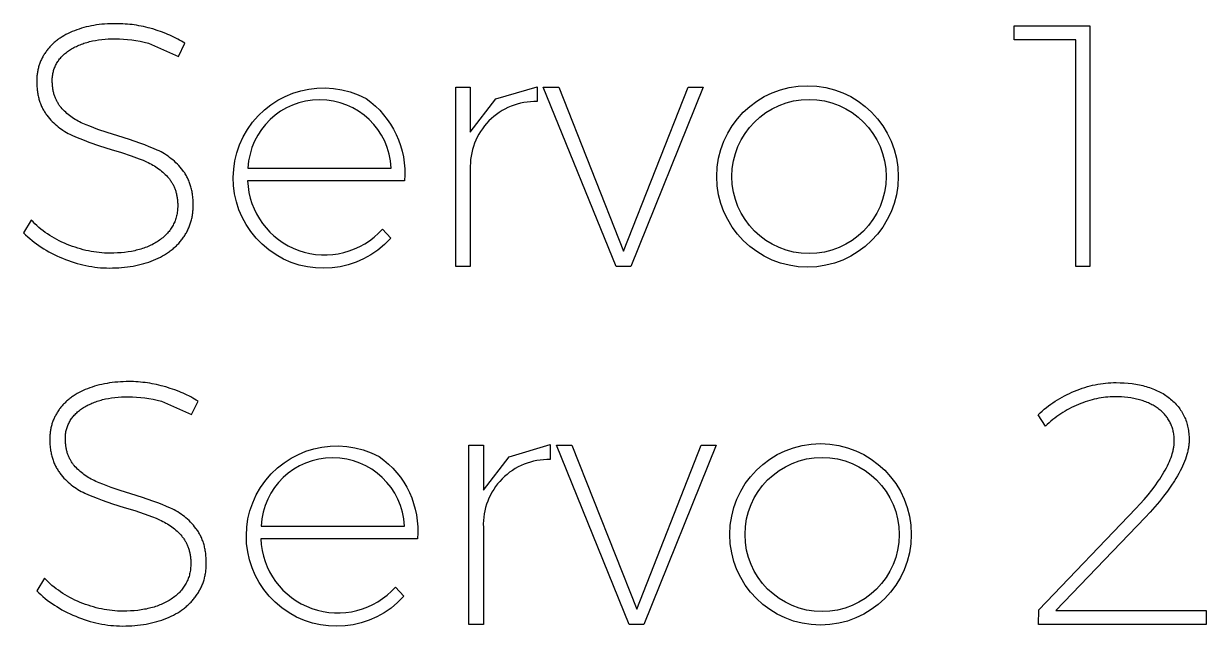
# Model space of a CAD drawing. Header units: millimetres. Extents: x -1043 to -744, y -1370 to -1206.
# Drawn here: x -849.11 to -838.37, y -1318.17 to -1312.7 of the extents above; entities that cross this region are included whole.
import ezdxf

# ---------------------------------------------------------------- set-up
doc = ezdxf.new("R2010")
doc.units = ezdxf.units.MM
doc.header["$MEASUREMENT"] = 0
doc.layers.add('Electronics$ENGRAVE1', color=5, linetype='Continuous', true_color=0x0000ff)

msp = doc.modelspace()

# ---------------------------------------------------------------- linework, layer by layer
at = {"layer": 'Electronics$ENGRAVE1'}
for points in [[(-847.974, -1312.876), (-847.702, -1312.995), (-847.642, -1312.876), (-847.658, -1312.866), (-847.674, -1312.856), (-847.691, -1312.847), (-847.708, -1312.838), (-847.725, -1312.829), (-847.742, -1312.82), (-847.76, -1312.811), (-847.778, -1312.803), (-847.797, -1312.795), (-847.815, -1312.787), (-847.854, -1312.773), (-847.894, -1312.759), (-847.935, -1312.746), (-847.977, -1312.735), (-848.019, -1312.725), (-848.06, -1312.717), (-848.081, -1312.713), (-848.102, -1312.71), (-848.123, -1312.707), (-848.144, -1312.705), (-848.164, -1312.703), (-848.185, -1312.701), (-848.206, -1312.7), (-848.227, -1312.699), (-848.248, -1312.698), (-848.268, -1312.698), (-848.295, -1312.698), (-848.321, -1312.699), (-848.346, -1312.7), (-848.372, -1312.702), (-848.397, -1312.704), (-848.421, -1312.707), (-848.445, -1312.71), (-848.469, -1312.714), (-848.492, -1312.718), (-848.515, -1312.723), (-848.538, -1312.728), (-848.56, -1312.734), (-848.582, -1312.74), (-848.604, -1312.747), (-848.625, -1312.754), (-848.645, -1312.762), (-848.666, -1312.77), (-848.685, -1312.779), (-848.704, -1312.788), (-848.723, -1312.797), (-848.741, -1312.807), (-848.758, -1312.818), (-848.775, -1312.829), (-848.783, -1312.834), (-848.791, -1312.84), (-848.799, -1312.846), (-848.806, -1312.851), (-848.814, -1312.857), (-848.821, -1312.864), (-848.829, -1312.87), (-848.836, -1312.876), (-848.843, -1312.882), (-848.85, -1312.889), (-848.856, -1312.896), (-848.863, -1312.902), (-848.869, -1312.909), (-848.875, -1312.916), (-848.881, -1312.923), (-848.887, -1312.93), (-848.893, -1312.938), (-848.899, -1312.945), (-848.904, -1312.953), (-848.91, -1312.96), (-848.915, -1312.968), (-848.92, -1312.975), (-848.925, -1312.983), (-848.929, -1312.991), (-848.934, -1312.999), (-848.938, -1313.007), (-848.942, -1313.015), (-848.946, -1313.023), (-848.95, -1313.031), (-848.953, -1313.04), (-848.957, -1313.048), (-848.96, -1313.056), (-848.963, -1313.065), (-848.966, -1313.073), (-848.968, -1313.082), (-848.971, -1313.091), (-848.973, -1313.1), (-848.975, -1313.108), (-848.977, -1313.117), (-848.979, -1313.126), (-848.981, -1313.135), (-848.982, -1313.145), (-848.984, -1313.154), (-848.985, -1313.163), (-848.986, -1313.172), (-848.987, -1313.182), (-848.987, -1313.191), (-848.988, -1313.201), (-848.988, -1313.211), (-848.988, -1313.22), (-848.988, -1313.244), (-848.987, -1313.267), (-848.985, -1313.29), (-848.984, -1313.301), (-848.982, -1313.311), (-848.981, -1313.322), (-848.979, -1313.333), (-848.977, -1313.343), (-848.975, -1313.354), (-848.973, -1313.364), (-848.97, -1313.374), (-848.968, -1313.384), (-848.965, -1313.393), (-848.962, -1313.403), (-848.959, -1313.412), (-848.955, -1313.422), (-848.952, -1313.431), (-848.948, -1313.44), (-848.944, -1313.449), (-848.94, -1313.458), (-848.936, -1313.466), (-848.932, -1313.475), (-848.927, -1313.483), (-848.922, -1313.491), (-848.917, -1313.499), (-848.912, -1313.507), (-848.907, -1313.515), (-848.901, -1313.523), (-848.896, -1313.53), (-848.884, -1313.545), (-848.872, -1313.559), (-848.86, -1313.573), (-848.847, -1313.586), (-848.834, -1313.599), (-848.821, -1313.611), (-848.807, -1313.623), (-848.793, -1313.635), (-848.779, -1313.646), (-848.764, -1313.656), (-848.75, -1313.666), (-848.734, -1313.676), (-848.719, -1313.685), (-848.703, -1313.694), (-848.687, -1313.702), (-848.67, -1313.71), (-848.636, -1313.726), (-848.598, -1313.741), (-848.558, -1313.757), (-848.514, -1313.773), (-848.419, -1313.806), (-848.312, -1313.84), (-848.217, -1313.869), (-848.132, -1313.898), (-848.057, -1313.926), (-848.023, -1313.939), (-847.991, -1313.953), (-847.976, -1313.96), (-847.962, -1313.967), (-847.947, -1313.974), (-847.933, -1313.982), (-847.92, -1313.99), (-847.906, -1313.999), (-847.893, -1314.007), (-847.881, -1314.017), (-847.868, -1314.026), (-847.856, -1314.036), (-847.844, -1314.046), (-847.833, -1314.056), (-847.821, -1314.067), (-847.81, -1314.078), (-847.8, -1314.09), (-847.789, -1314.101), (-847.784, -1314.107), (-847.78, -1314.114), (-847.775, -1314.12), (-847.77, -1314.126), (-847.766, -1314.133), (-847.762, -1314.139), (-847.758, -1314.146), (-847.754, -1314.153), (-847.75, -1314.16), (-847.747, -1314.167), (-847.743, -1314.174), (-847.74, -1314.181), (-847.737, -1314.188), (-847.734, -1314.196), (-847.731, -1314.204), (-847.728, -1314.211), (-847.726, -1314.219), (-847.724, -1314.227), (-847.722, -1314.235), (-847.72, -1314.243), (-847.718, -1314.252), (-847.716, -1314.26), (-847.715, -1314.269), (-847.713, -1314.277), (-847.712, -1314.286), (-847.711, -1314.295), (-847.71, -1314.304), (-847.709, -1314.313), (-847.709, -1314.322), (-847.708, -1314.331), (-847.708, -1314.35), (-847.708, -1314.362), (-847.709, -1314.375), (-847.71, -1314.386), (-847.711, -1314.398), (-847.712, -1314.41), (-847.714, -1314.421), (-847.716, -1314.433), (-847.718, -1314.444), (-847.721, -1314.455), (-847.724, -1314.466), (-847.728, -1314.476), (-847.731, -1314.487), (-847.735, -1314.497), (-847.74, -1314.507), (-847.745, -1314.517), (-847.75, -1314.527), (-847.755, -1314.537), (-847.761, -1314.547), (-847.767, -1314.556), (-847.773, -1314.565), (-847.78, -1314.575), (-847.786, -1314.584), (-847.794, -1314.592), (-847.801, -1314.601), (-847.809, -1314.61), (-847.818, -1314.618), (-847.826, -1314.626), (-847.835, -1314.634), (-847.844, -1314.642), (-847.854, -1314.65), (-847.864, -1314.657), (-847.874, -1314.665), (-847.884, -1314.672), (-847.895, -1314.679), (-847.906, -1314.686), (-847.917, -1314.692), (-847.929, -1314.698), (-847.94, -1314.705), (-847.952, -1314.71), (-847.964, -1314.716), (-847.977, -1314.721), (-847.989, -1314.727), (-848.002, -1314.732), (-848.015, -1314.736), (-848.028, -1314.741), (-848.042, -1314.745), (-848.056, -1314.749), (-848.07, -1314.753), (-848.084, -1314.756), (-848.098, -1314.76), (-848.113, -1314.763), (-848.128, -1314.766), (-848.158, -1314.771), (-848.19, -1314.775), (-848.222, -1314.778), (-848.255, -1314.78), (-848.289, -1314.782), (-848.325, -1314.782), (-848.349, -1314.782), (-848.373, -1314.781), (-848.397, -1314.779), (-848.422, -1314.777), (-848.446, -1314.774), (-848.47, -1314.771), (-848.494, -1314.767), (-848.519, -1314.762), (-848.543, -1314.757), (-848.567, -1314.751), (-848.591, -1314.744), (-848.616, -1314.737), (-848.64, -1314.729), (-848.664, -1314.721), (-848.688, -1314.712), (-848.713, -1314.702), (-848.737, -1314.692), (-848.76, -1314.681), (-848.783, -1314.67), (-848.806, -1314.659), (-848.828, -1314.646), (-848.849, -1314.634), (-848.87, -1314.621), (-848.891, -1314.607), (-848.911, -1314.593), (-848.931, -1314.579), (-848.95, -1314.564), (-848.968, -1314.548), (-848.987, -1314.532), (-849.004, -1314.516), (-849.021, -1314.499), (-849.038, -1314.482), (-849.107, -1314.597), (-849.089, -1314.615), (-849.07, -1314.633), (-849.051, -1314.649), (-849.031, -1314.666), (-849.011, -1314.682), (-848.99, -1314.697), (-848.968, -1314.713), (-848.947, -1314.727), (-848.924, -1314.742), (-848.901, -1314.755), (-848.878, -1314.769), (-848.854, -1314.782), (-848.83, -1314.794), (-848.805, -1314.806), (-848.779, -1314.818), (-848.753, -1314.829), (-848.727, -1314.84), (-848.701, -1314.85), (-848.674, -1314.859), (-848.648, -1314.867), (-848.622, -1314.875), (-848.595, -1314.882), (-848.569, -1314.889), (-848.542, -1314.895), (-848.515, -1314.9), (-848.489, -1314.904), (-848.462, -1314.908), (-848.435, -1314.911), (-848.408, -1314.914), (-848.382, -1314.915), (-848.355, -1314.916), (-848.328, -1314.917), (-848.299, -1314.916), (-848.271, -1314.916), (-848.244, -1314.914), (-848.217, -1314.912), (-848.19, -1314.91), (-848.164, -1314.907), (-848.139, -1314.903), (-848.113, -1314.899), (-848.089, -1314.894), (-848.064, -1314.889), (-848.04, -1314.883), (-848.017, -1314.877), (-847.994, -1314.87), (-847.971, -1314.863), (-847.949, -1314.855), (-847.927, -1314.846), (-847.906, -1314.837), (-847.885, -1314.828), (-847.865, -1314.818), (-847.846, -1314.807), (-847.827, -1314.796), (-847.809, -1314.785), (-847.792, -1314.773), (-847.783, -1314.767), (-847.775, -1314.761), (-847.766, -1314.755), (-847.758, -1314.748), (-847.75, -1314.742), (-847.743, -1314.735), (-847.735, -1314.728), (-847.727, -1314.721), (-847.72, -1314.714), (-847.713, -1314.707), (-847.706, -1314.7), (-847.699, -1314.693), (-847.692, -1314.685), (-847.686, -1314.677), (-847.679, -1314.67), (-847.673, -1314.662), (-847.667, -1314.654), (-847.661, -1314.646), (-847.655, -1314.638), (-847.65, -1314.63), (-847.644, -1314.621), (-847.639, -1314.613), (-847.634, -1314.604), (-847.629, -1314.596), (-847.625, -1314.587), (-847.62, -1314.579), (-847.616, -1314.57), (-847.612, -1314.561), (-847.608, -1314.552), (-847.604, -1314.543), (-847.6, -1314.534), (-847.597, -1314.525), (-847.594, -1314.516), (-847.591, -1314.506), (-847.588, -1314.497), (-847.585, -1314.487), (-847.583, -1314.478), (-847.58, -1314.468), (-847.578, -1314.459), (-847.576, -1314.449), (-847.575, -1314.439), (-847.573, -1314.429), (-847.572, -1314.419), (-847.571, -1314.409), (-847.57, -1314.399), (-847.569, -1314.389), (-847.568, -1314.378), (-847.568, -1314.368), (-847.567, -1314.358), (-847.567, -1314.347), (-847.568, -1314.323), (-847.569, -1314.3), (-847.571, -1314.277), (-847.572, -1314.266), (-847.573, -1314.255), (-847.575, -1314.244), (-847.576, -1314.233), (-847.578, -1314.222), (-847.58, -1314.212), (-847.583, -1314.201), (-847.585, -1314.191), (-847.588, -1314.181), (-847.591, -1314.171), (-847.594, -1314.161), (-847.597, -1314.152), (-847.6, -1314.142), (-847.604, -1314.133), (-847.608, -1314.123), (-847.612, -1314.114), (-847.616, -1314.105), (-847.62, -1314.097), (-847.625, -1314.088), (-847.629, -1314.079), (-847.634, -1314.071), (-847.639, -1314.063), (-847.644, -1314.054), (-847.65, -1314.047), (-847.655, -1314.039), (-847.661, -1314.031), (-847.673, -1314.016), (-847.685, -1314.001), (-847.698, -1313.987), (-847.711, -1313.974), (-847.724, -1313.961), (-847.738, -1313.948), (-847.752, -1313.936), (-847.766, -1313.924), (-847.781, -1313.912), (-847.796, -1313.902), (-847.811, -1313.891), (-847.827, -1313.881), (-847.843, -1313.872), (-847.859, -1313.863), (-847.876, -1313.854), (-847.893, -1313.846), (-847.928, -1313.831), (-847.967, -1313.815), (-848.008, -1313.799), (-848.052, -1313.783), (-848.147, -1313.751), (-848.253, -1313.718), (-848.348, -1313.687), (-848.432, -1313.658), (-848.506, -1313.63), (-848.54, -1313.617), (-848.57, -1313.604), (-848.585, -1313.597), (-848.599, -1313.59), (-848.613, -1313.583), (-848.627, -1313.575), (-848.64, -1313.567), (-848.653, -1313.559), (-848.666, -1313.551), (-848.678, -1313.542), (-848.69, -1313.532), (-848.702, -1313.523), (-848.714, -1313.513), (-848.725, -1313.503), (-848.736, -1313.492), (-848.747, -1313.481), (-848.757, -1313.47), (-848.767, -1313.458), (-848.772, -1313.452), (-848.777, -1313.446), (-848.782, -1313.44), (-848.786, -1313.434), (-848.79, -1313.428), (-848.795, -1313.421), (-848.798, -1313.415), (-848.802, -1313.408), (-848.806, -1313.401), (-848.809, -1313.394), (-848.813, -1313.387), (-848.816, -1313.38), (-848.819, -1313.373), (-848.822, -1313.365), (-848.825, -1313.358), (-848.827, -1313.35), (-848.83, -1313.343), (-848.832, -1313.335), (-848.834, -1313.327), (-848.836, -1313.319), (-848.838, -1313.311), (-848.839, -1313.303), (-848.841, -1313.294), (-848.842, -1313.286), (-848.843, -1313.277), (-848.844, -1313.269), (-848.845, -1313.26), (-848.846, -1313.251), (-848.846, -1313.242), (-848.847, -1313.233), (-848.847, -1313.214), (-848.847, -1313.204), (-848.847, -1313.193), (-848.846, -1313.183), (-848.845, -1313.172), (-848.843, -1313.162), (-848.842, -1313.152), (-848.84, -1313.142), (-848.837, -1313.132), (-848.835, -1313.123), (-848.832, -1313.113), (-848.829, -1313.104), (-848.825, -1313.095), (-848.821, -1313.086), (-848.817, -1313.077), (-848.813, -1313.068), (-848.808, -1313.059), (-848.803, -1313.051), (-848.798, -1313.042), (-848.792, -1313.034), (-848.786, -1313.026), (-848.78, -1313.018), (-848.773, -1313.01), (-848.766, -1313.002), (-848.759, -1312.995), (-848.752, -1312.987), (-848.744, -1312.98), (-848.736, -1312.973), (-848.727, -1312.966), (-848.719, -1312.959), (-848.71, -1312.952), (-848.7, -1312.945), (-848.691, -1312.939), (-848.681, -1312.932), (-848.671, -1312.926), (-848.66, -1312.92), (-848.65, -1312.915), (-848.639, -1312.909), (-848.628, -1312.904), (-848.617, -1312.899), (-848.606, -1312.894), (-848.595, -1312.889), (-848.583, -1312.884), (-848.571, -1312.88), (-848.559, -1312.876), (-848.547, -1312.872), (-848.534, -1312.868), (-848.521, -1312.865), (-848.508, -1312.861), (-848.495, -1312.858), (-848.482, -1312.855), (-848.455, -1312.85), (-848.427, -1312.846), (-848.398, -1312.842), (-848.368, -1312.839), (-848.338, -1312.837), (-848.307, -1312.836), (-848.275, -1312.836), (-848.238, -1312.836), (-848.201, -1312.838), (-848.163, -1312.841), (-848.126, -1312.846), (-848.088, -1312.851), (-848.05, -1312.858), (-848.012, -1312.867)], [(-840.113, -1312.717), (-839.424, -1312.717), (-839.424, -1314.904), (-839.553, -1314.904), (-839.553, -1312.845), (-840.113, -1312.845)], [(-844.388, -1313.274), (-844.247, -1313.274), (-843.659, -1314.763), (-843.073, -1313.274), (-842.936, -1313.274), (-843.593, -1314.904), (-843.727, -1314.904)], [(-847.855, -1316.127), (-847.583, -1316.246), (-847.523, -1316.127), (-847.539, -1316.117), (-847.555, -1316.107), (-847.572, -1316.098), (-847.589, -1316.088), (-847.606, -1316.079), (-847.623, -1316.071), (-847.641, -1316.062), (-847.659, -1316.054), (-847.678, -1316.046), (-847.696, -1316.038), (-847.735, -1316.024), (-847.775, -1316.01), (-847.816, -1315.997), (-847.858, -1315.986), (-847.9, -1315.976), (-847.941, -1315.968), (-847.962, -1315.964), (-847.983, -1315.961), (-848.004, -1315.958), (-848.025, -1315.956), (-848.046, -1315.953), (-848.066, -1315.952), (-848.087, -1315.95), (-848.108, -1315.949), (-848.129, -1315.949), (-848.149, -1315.949), (-848.176, -1315.949), (-848.202, -1315.95), (-848.227, -1315.951), (-848.253, -1315.953), (-848.278, -1315.955), (-848.302, -1315.958), (-848.326, -1315.961), (-848.35, -1315.965), (-848.373, -1315.969), (-848.396, -1315.974), (-848.419, -1315.979), (-848.441, -1315.985), (-848.463, -1315.991), (-848.485, -1315.998), (-848.506, -1316.005), (-848.526, -1316.013), (-848.547, -1316.021), (-848.566, -1316.03), (-848.585, -1316.039), (-848.604, -1316.048), (-848.622, -1316.058), (-848.639, -1316.069), (-848.656, -1316.08), (-848.664, -1316.085), (-848.672, -1316.091), (-848.68, -1316.097), (-848.688, -1316.102), (-848.695, -1316.108), (-848.702, -1316.114), (-848.71, -1316.121), (-848.717, -1316.127), (-848.724, -1316.133), (-848.731, -1316.14), (-848.737, -1316.147), (-848.744, -1316.153), (-848.75, -1316.16), (-848.756, -1316.167), (-848.763, -1316.174), (-848.768, -1316.181), (-848.774, -1316.189), (-848.78, -1316.196), (-848.785, -1316.203), (-848.791, -1316.211), (-848.796, -1316.219), (-848.801, -1316.226), (-848.806, -1316.234), (-848.81, -1316.242), (-848.815, -1316.25), (-848.819, -1316.258), (-848.823, -1316.266), (-848.827, -1316.274), (-848.831, -1316.282), (-848.834, -1316.29), (-848.838, -1316.299), (-848.841, -1316.307), (-848.844, -1316.316), (-848.847, -1316.324), (-848.85, -1316.333), (-848.852, -1316.342), (-848.854, -1316.35), (-848.857, -1316.359), (-848.859, -1316.368), (-848.86, -1316.377), (-848.862, -1316.386), (-848.864, -1316.395), (-848.865, -1316.405), (-848.866, -1316.414), (-848.867, -1316.423), (-848.868, -1316.433), (-848.868, -1316.442), (-848.869, -1316.452), (-848.869, -1316.462), (-848.869, -1316.471), (-848.869, -1316.495), (-848.868, -1316.518), (-848.866, -1316.54), (-848.865, -1316.551), (-848.863, -1316.562), (-848.862, -1316.573), (-848.86, -1316.584), (-848.858, -1316.594), (-848.856, -1316.604), (-848.854, -1316.615), (-848.851, -1316.625), (-848.849, -1316.635), (-848.846, -1316.644), (-848.843, -1316.654), (-848.84, -1316.663), (-848.837, -1316.673), (-848.833, -1316.682), (-848.829, -1316.691), (-848.825, -1316.7), (-848.821, -1316.709), (-848.817, -1316.717), (-848.813, -1316.726), (-848.808, -1316.734), (-848.803, -1316.742), (-848.798, -1316.75), (-848.793, -1316.758), (-848.788, -1316.766), (-848.782, -1316.774), (-848.777, -1316.781), (-848.765, -1316.796), (-848.753, -1316.81), (-848.741, -1316.824), (-848.728, -1316.837), (-848.715, -1316.85), (-848.702, -1316.862), (-848.688, -1316.874), (-848.674, -1316.886), (-848.66, -1316.897), (-848.645, -1316.907), (-848.631, -1316.917), (-848.615, -1316.927), (-848.6, -1316.936), (-848.584, -1316.945), (-848.568, -1316.953), (-848.551, -1316.961), (-848.517, -1316.976), (-848.479, -1316.992), (-848.439, -1317.008), (-848.395, -1317.024), (-848.3, -1317.057), (-848.193, -1317.091), (-848.098, -1317.12), (-848.013, -1317.149), (-847.938, -1317.177), (-847.904, -1317.19), (-847.872, -1317.204), (-847.857, -1317.21), (-847.843, -1317.218), (-847.829, -1317.225), (-847.815, -1317.233), (-847.801, -1317.241), (-847.788, -1317.249), (-847.774, -1317.258), (-847.762, -1317.267), (-847.749, -1317.277), (-847.737, -1317.287), (-847.725, -1317.297), (-847.714, -1317.307), (-847.702, -1317.318), (-847.691, -1317.329), (-847.681, -1317.341), (-847.671, -1317.352), (-847.666, -1317.358), (-847.661, -1317.364), (-847.656, -1317.371), (-847.651, -1317.377), (-847.647, -1317.384), (-847.643, -1317.39), (-847.639, -1317.397), (-847.635, -1317.404), (-847.631, -1317.411), (-847.628, -1317.418), (-847.624, -1317.425), (-847.621, -1317.432), (-847.618, -1317.439), (-847.615, -1317.447), (-847.612, -1317.454), (-847.61, -1317.462), (-847.607, -1317.47), (-847.605, -1317.478), (-847.603, -1317.486), (-847.601, -1317.494), (-847.599, -1317.503), (-847.597, -1317.511), (-847.596, -1317.519), (-847.594, -1317.528), (-847.593, -1317.537), (-847.592, -1317.546), (-847.591, -1317.555), (-847.59, -1317.564), (-847.59, -1317.573), (-847.589, -1317.582), (-847.589, -1317.601), (-847.589, -1317.613), (-847.59, -1317.625), (-847.591, -1317.637), (-847.592, -1317.649), (-847.593, -1317.661), (-847.595, -1317.672), (-847.597, -1317.684), (-847.6, -1317.695), (-847.602, -1317.706), (-847.605, -1317.717), (-847.609, -1317.727), (-847.612, -1317.738), (-847.617, -1317.748), (-847.621, -1317.758), (-847.626, -1317.768), (-847.631, -1317.778), (-847.636, -1317.788), (-847.642, -1317.798), (-847.648, -1317.807), (-847.654, -1317.816), (-847.661, -1317.825), (-847.668, -1317.834), (-847.675, -1317.843), (-847.682, -1317.852), (-847.69, -1317.86), (-847.699, -1317.869), (-847.707, -1317.877), (-847.716, -1317.885), (-847.725, -1317.893), (-847.735, -1317.901), (-847.745, -1317.908), (-847.755, -1317.916), (-847.766, -1317.923), (-847.776, -1317.93), (-847.787, -1317.937), (-847.798, -1317.943), (-847.81, -1317.949), (-847.821, -1317.955), (-847.833, -1317.961), (-847.845, -1317.967), (-847.858, -1317.972), (-847.87, -1317.977), (-847.883, -1317.982), (-847.896, -1317.987), (-847.909, -1317.992), (-847.923, -1317.996), (-847.937, -1318), (-847.951, -1318.004), (-847.965, -1318.007), (-847.979, -1318.01), (-847.994, -1318.014), (-848.009, -1318.016), (-848.039, -1318.021), (-848.071, -1318.026), (-848.103, -1318.029), (-848.136, -1318.031), (-848.171, -1318.032), (-848.206, -1318.033), (-848.23, -1318.033), (-848.254, -1318.032), (-848.278, -1318.03), (-848.303, -1318.028), (-848.327, -1318.025), (-848.351, -1318.022), (-848.375, -1318.018), (-848.4, -1318.013), (-848.424, -1318.008), (-848.448, -1318.002), (-848.472, -1317.995), (-848.497, -1317.988), (-848.521, -1317.98), (-848.545, -1317.972), (-848.569, -1317.963), (-848.594, -1317.953), (-848.618, -1317.943), (-848.641, -1317.932), (-848.664, -1317.921), (-848.687, -1317.909), (-848.709, -1317.897), (-848.73, -1317.885), (-848.752, -1317.872), (-848.772, -1317.858), (-848.792, -1317.844), (-848.812, -1317.83), (-848.831, -1317.815), (-848.85, -1317.799), (-848.868, -1317.783), (-848.885, -1317.767), (-848.903, -1317.75), (-848.919, -1317.733), (-848.988, -1317.848), (-848.97, -1317.866), (-848.951, -1317.883), (-848.932, -1317.9), (-848.912, -1317.917), (-848.892, -1317.933), (-848.871, -1317.948), (-848.849, -1317.963), (-848.828, -1317.978), (-848.805, -1317.992), (-848.782, -1318.006), (-848.759, -1318.02), (-848.735, -1318.033), (-848.711, -1318.045), (-848.686, -1318.057), (-848.66, -1318.069), (-848.634, -1318.08), (-848.608, -1318.091), (-848.582, -1318.1), (-848.556, -1318.11), (-848.529, -1318.118), (-848.503, -1318.126), (-848.476, -1318.133), (-848.45, -1318.14), (-848.423, -1318.146), (-848.397, -1318.151), (-848.37, -1318.155), (-848.343, -1318.159), (-848.316, -1318.162), (-848.29, -1318.164), (-848.263, -1318.166), (-848.236, -1318.167), (-848.209, -1318.168), (-848.18, -1318.167), (-848.153, -1318.166), (-848.125, -1318.165), (-848.098, -1318.163), (-848.072, -1318.161), (-848.045, -1318.158), (-848.02, -1318.154), (-847.994, -1318.15), (-847.97, -1318.145), (-847.945, -1318.14), (-847.921, -1318.134), (-847.898, -1318.128), (-847.875, -1318.121), (-847.852, -1318.114), (-847.83, -1318.106), (-847.808, -1318.097), (-847.787, -1318.088), (-847.766, -1318.079), (-847.746, -1318.069), (-847.727, -1318.058), (-847.708, -1318.047), (-847.69, -1318.036), (-847.673, -1318.024), (-847.664, -1318.018), (-847.656, -1318.012), (-847.647, -1318.006), (-847.639, -1317.999), (-847.631, -1317.993), (-847.624, -1317.986), (-847.616, -1317.979), (-847.609, -1317.972), (-847.601, -1317.965), (-847.594, -1317.958), (-847.587, -1317.951), (-847.58, -1317.943), (-847.573, -1317.936), (-847.567, -1317.928), (-847.561, -1317.921), (-847.554, -1317.913), (-847.548, -1317.905), (-847.542, -1317.897), (-847.536, -1317.889), (-847.531, -1317.88), (-847.525, -1317.872), (-847.52, -1317.864), (-847.515, -1317.855), (-847.51, -1317.847), (-847.506, -1317.838), (-847.501, -1317.829), (-847.497, -1317.821), (-847.493, -1317.812), (-847.489, -1317.803), (-847.485, -1317.794), (-847.481, -1317.785), (-847.478, -1317.776), (-847.475, -1317.766), (-847.472, -1317.757), (-847.469, -1317.748), (-847.466, -1317.738), (-847.464, -1317.729), (-847.462, -1317.719), (-847.459, -1317.71), (-847.458, -1317.7), (-847.456, -1317.69), (-847.454, -1317.68), (-847.453, -1317.67), (-847.452, -1317.66), (-847.451, -1317.65), (-847.45, -1317.64), (-847.449, -1317.629), (-847.449, -1317.619), (-847.448, -1317.608), (-847.448, -1317.598), (-847.449, -1317.574), (-847.45, -1317.551), (-847.452, -1317.528), (-847.453, -1317.517), (-847.454, -1317.505), (-847.456, -1317.495), (-847.458, -1317.484), (-847.459, -1317.473), (-847.462, -1317.463), (-847.464, -1317.452), (-847.466, -1317.442), (-847.469, -1317.432), (-847.472, -1317.422), (-847.475, -1317.412), (-847.478, -1317.402), (-847.481, -1317.393), (-847.485, -1317.384), (-847.489, -1317.374), (-847.493, -1317.365), (-847.497, -1317.356), (-847.501, -1317.347), (-847.506, -1317.339), (-847.51, -1317.33), (-847.515, -1317.322), (-847.52, -1317.314), (-847.525, -1317.305), (-847.531, -1317.297), (-847.536, -1317.29), (-847.542, -1317.282), (-847.554, -1317.267), (-847.566, -1317.252), (-847.579, -1317.238), (-847.592, -1317.225), (-847.605, -1317.211), (-847.619, -1317.199), (-847.633, -1317.186), (-847.647, -1317.175), (-847.662, -1317.163), (-847.677, -1317.153), (-847.692, -1317.142), (-847.708, -1317.132), (-847.724, -1317.123), (-847.74, -1317.114), (-847.757, -1317.105), (-847.774, -1317.097), (-847.81, -1317.082), (-847.848, -1317.066), (-847.889, -1317.05), (-847.933, -1317.034), (-848.028, -1317.002), (-848.134, -1316.969), (-848.229, -1316.938), (-848.313, -1316.909), (-848.387, -1316.881), (-848.421, -1316.868), (-848.451, -1316.855), (-848.466, -1316.848), (-848.48, -1316.841), (-848.494, -1316.834), (-848.508, -1316.826), (-848.521, -1316.818), (-848.534, -1316.81), (-848.547, -1316.801), (-848.559, -1316.793), (-848.571, -1316.783), (-848.583, -1316.774), (-848.595, -1316.764), (-848.606, -1316.753), (-848.617, -1316.743), (-848.628, -1316.732), (-848.638, -1316.721), (-848.648, -1316.709), (-848.653, -1316.703), (-848.658, -1316.697), (-848.663, -1316.691), (-848.667, -1316.685), (-848.671, -1316.678), (-848.676, -1316.672), (-848.68, -1316.665), (-848.683, -1316.659), (-848.687, -1316.652), (-848.691, -1316.645), (-848.694, -1316.638), (-848.697, -1316.631), (-848.7, -1316.624), (-848.703, -1316.616), (-848.706, -1316.609), (-848.708, -1316.601), (-848.711, -1316.594), (-848.713, -1316.586), (-848.715, -1316.578), (-848.717, -1316.57), (-848.719, -1316.562), (-848.72, -1316.553), (-848.722, -1316.545), (-848.723, -1316.537), (-848.724, -1316.528), (-848.725, -1316.519), (-848.726, -1316.511), (-848.727, -1316.502), (-848.728, -1316.493), (-848.728, -1316.484), (-848.728, -1316.465), (-848.728, -1316.454), (-848.728, -1316.444), (-848.727, -1316.433), (-848.726, -1316.423), (-848.724, -1316.413), (-848.723, -1316.403), (-848.721, -1316.393), (-848.719, -1316.383), (-848.716, -1316.374), (-848.713, -1316.364), (-848.71, -1316.355), (-848.706, -1316.346), (-848.702, -1316.337), (-848.698, -1316.328), (-848.694, -1316.319), (-848.689, -1316.31), (-848.684, -1316.302), (-848.679, -1316.293), (-848.673, -1316.285), (-848.667, -1316.277), (-848.661, -1316.269), (-848.654, -1316.261), (-848.647, -1316.253), (-848.64, -1316.246), (-848.633, -1316.238), (-848.625, -1316.231), (-848.617, -1316.224), (-848.608, -1316.217), (-848.6, -1316.21), (-848.591, -1316.203), (-848.581, -1316.196), (-848.572, -1316.19), (-848.562, -1316.183), (-848.552, -1316.177), (-848.542, -1316.171), (-848.531, -1316.166), (-848.52, -1316.16), (-848.51, -1316.155), (-848.498, -1316.149), (-848.487, -1316.145), (-848.476, -1316.14), (-848.464, -1316.135), (-848.452, -1316.131), (-848.44, -1316.127), (-848.428, -1316.123), (-848.415, -1316.119), (-848.402, -1316.116), (-848.39, -1316.112), (-848.376, -1316.109), (-848.363, -1316.106), (-848.336, -1316.101), (-848.308, -1316.097), (-848.279, -1316.093), (-848.249, -1316.09), (-848.219, -1316.088), (-848.188, -1316.087), (-848.156, -1316.086), (-848.119, -1316.087), (-848.082, -1316.089), (-848.044, -1316.092), (-848.007, -1316.097), (-847.969, -1316.102), (-847.931, -1316.109), (-847.893, -1316.118)], [(-838.367, -1318.027), (-838.367, -1318.155), (-839.891, -1318.155), (-839.888, -1318.02), (-839.008, -1317.1), (-838.969, -1317.059), (-838.931, -1317.018), (-838.896, -1316.976), (-838.863, -1316.935), (-838.832, -1316.894), (-838.803, -1316.853), (-838.789, -1316.833), (-838.776, -1316.813), (-838.764, -1316.792), (-838.752, -1316.772), (-838.74, -1316.752), (-838.73, -1316.732), (-838.72, -1316.712), (-838.711, -1316.693), (-838.702, -1316.674), (-838.694, -1316.656), (-838.687, -1316.638), (-838.681, -1316.62), (-838.676, -1316.603), (-838.671, -1316.585), (-838.669, -1316.577), (-838.667, -1316.569), (-838.665, -1316.56), (-838.664, -1316.552), (-838.662, -1316.544), (-838.661, -1316.536), (-838.66, -1316.528), (-838.659, -1316.521), (-838.659, -1316.513), (-838.658, -1316.505), (-838.658, -1316.498), (-838.658, -1316.49), (-838.658, -1316.478), (-838.658, -1316.467), (-838.659, -1316.456), (-838.66, -1316.444), (-838.661, -1316.433), (-838.663, -1316.423), (-838.665, -1316.412), (-838.667, -1316.401), (-838.669, -1316.391), (-838.672, -1316.381), (-838.675, -1316.37), (-838.678, -1316.361), (-838.682, -1316.351), (-838.686, -1316.341), (-838.69, -1316.332), (-838.694, -1316.322), (-838.699, -1316.313), (-838.704, -1316.304), (-838.709, -1316.295), (-838.715, -1316.287), (-838.72, -1316.278), (-838.727, -1316.27), (-838.733, -1316.261), (-838.74, -1316.253), (-838.747, -1316.245), (-838.754, -1316.238), (-838.761, -1316.23), (-838.769, -1316.223), (-838.777, -1316.215), (-838.786, -1316.208), (-838.794, -1316.201), (-838.803, -1316.194), (-838.812, -1316.188), (-838.822, -1316.181), (-838.831, -1316.175), (-838.841, -1316.169), (-838.851, -1316.163), (-838.862, -1316.158), (-838.872, -1316.152), (-838.883, -1316.147), (-838.893, -1316.142), (-838.904, -1316.137), (-838.916, -1316.133), (-838.927, -1316.129), (-838.939, -1316.124), (-838.951, -1316.121), (-838.963, -1316.117), (-838.975, -1316.113), (-838.987, -1316.11), (-839, -1316.107), (-839.013, -1316.104), (-839.026, -1316.102), (-839.039, -1316.099), (-839.053, -1316.097), (-839.08, -1316.093), (-839.109, -1316.09), (-839.138, -1316.088), (-839.168, -1316.087), (-839.199, -1316.086), (-839.219, -1316.087), (-839.24, -1316.088), (-839.26, -1316.089), (-839.281, -1316.091), (-839.301, -1316.093), (-839.322, -1316.096), (-839.342, -1316.1), (-839.363, -1316.104), (-839.384, -1316.109), (-839.404, -1316.114), (-839.425, -1316.12), (-839.446, -1316.126), (-839.467, -1316.133), (-839.487, -1316.14), (-839.508, -1316.148), (-839.529, -1316.157), (-839.55, -1316.166), (-839.571, -1316.175), (-839.591, -1316.185), (-839.611, -1316.195), (-839.63, -1316.206), (-839.65, -1316.217), (-839.669, -1316.229), (-839.688, -1316.241), (-839.706, -1316.253), (-839.725, -1316.266), (-839.742, -1316.28), (-839.76, -1316.293), (-839.778, -1316.307), (-839.795, -1316.322), (-839.812, -1316.337), (-839.828, -1316.352), (-839.894, -1316.249), (-839.876, -1316.232), (-839.857, -1316.216), (-839.838, -1316.2), (-839.819, -1316.184), (-839.8, -1316.169), (-839.78, -1316.154), (-839.76, -1316.14), (-839.739, -1316.127), (-839.719, -1316.114), (-839.697, -1316.101), (-839.676, -1316.089), (-839.654, -1316.077), (-839.632, -1316.066), (-839.61, -1316.055), (-839.587, -1316.045), (-839.564, -1316.035), (-839.54, -1316.026), (-839.517, -1316.017), (-839.494, -1316.009), (-839.47, -1316.001), (-839.447, -1315.994), (-839.423, -1315.988), (-839.4, -1315.982), (-839.376, -1315.977), (-839.353, -1315.973), (-839.329, -1315.969), (-839.305, -1315.966), (-839.282, -1315.963), (-839.258, -1315.961), (-839.234, -1315.959), (-839.21, -1315.958), (-839.187, -1315.958), (-839.149, -1315.959), (-839.112, -1315.96), (-839.076, -1315.963), (-839.041, -1315.967), (-839.024, -1315.969), (-839.007, -1315.972), (-838.991, -1315.975), (-838.975, -1315.978), (-838.959, -1315.981), (-838.943, -1315.985), (-838.927, -1315.989), (-838.912, -1315.993), (-838.897, -1315.998), (-838.882, -1316.003), (-838.868, -1316.008), (-838.853, -1316.013), (-838.839, -1316.019), (-838.826, -1316.025), (-838.812, -1316.031), (-838.799, -1316.037), (-838.786, -1316.044), (-838.773, -1316.051), (-838.76, -1316.058), (-838.748, -1316.066), (-838.736, -1316.074), (-838.724, -1316.082), (-838.713, -1316.09), (-838.702, -1316.099), (-838.691, -1316.108), (-838.68, -1316.117), (-838.67, -1316.126), (-838.66, -1316.136), (-838.65, -1316.145), (-838.641, -1316.155), (-838.632, -1316.165), (-838.623, -1316.175), (-838.615, -1316.186), (-838.607, -1316.196), (-838.6, -1316.207), (-838.593, -1316.218), (-838.586, -1316.229), (-838.58, -1316.241), (-838.574, -1316.252), (-838.568, -1316.264), (-838.562, -1316.276), (-838.557, -1316.288), (-838.553, -1316.3), (-838.548, -1316.313), (-838.544, -1316.326), (-838.541, -1316.338), (-838.537, -1316.352), (-838.534, -1316.365), (-838.532, -1316.378), (-838.529, -1316.392), (-838.528, -1316.406), (-838.526, -1316.42), (-838.525, -1316.434), (-838.524, -1316.448), (-838.523, -1316.463), (-838.523, -1316.478), (-838.523, -1316.487), (-838.524, -1316.496), (-838.524, -1316.505), (-838.525, -1316.514), (-838.526, -1316.524), (-838.527, -1316.533), (-838.528, -1316.542), (-838.53, -1316.552), (-838.532, -1316.562), (-838.534, -1316.571), (-838.536, -1316.581), (-838.538, -1316.591), (-838.541, -1316.601), (-838.544, -1316.611), (-838.55, -1316.631), (-838.557, -1316.652), (-838.565, -1316.673), (-838.573, -1316.694), (-838.583, -1316.716), (-838.593, -1316.737), (-838.605, -1316.759), (-838.617, -1316.782), (-838.63, -1316.805), (-838.643, -1316.828), (-838.657, -1316.851), (-838.688, -1316.897), (-838.72, -1316.943), (-838.756, -1316.99), (-838.793, -1317.038), (-838.833, -1317.085), (-838.876, -1317.133), (-838.921, -1317.182), (-839.734, -1318.027)], [(-844.269, -1316.525), (-844.128, -1316.525), (-843.54, -1318.014), (-842.954, -1316.525), (-842.817, -1316.525), (-843.474, -1318.155), (-843.609, -1318.155)]]:
    msp.add_lwpolyline(points, close=True, dxfattribs=at)
for points in [[(-845.998, -1313.378, -0.26868), (-845.649, -1314.125), (-847.073, -1314.125, 0.675793), (-845.849, -1314.563), (-845.774, -1314.647, -2.057104)], [(-844.818, -1313.382), (-844.444, -1313.271), (-844.444, -1313.405, 0.435043), (-845.051, -1314.022), (-845.051, -1314.904), (-845.183, -1314.904), (-845.183, -1313.274), (-845.051, -1313.274), (-845.051, -1313.684)], [(-845.768, -1314.009, 0.952108), (-847.07, -1314.009)], [(-845.879, -1316.629, -0.26868), (-845.53, -1317.376), (-846.954, -1317.376, 0.675793), (-845.73, -1317.814), (-845.655, -1317.898, -2.057104)], [(-844.699, -1316.633), (-844.325, -1316.521), (-844.325, -1316.656, 0.435043), (-844.932, -1317.272), (-844.932, -1318.155), (-845.064, -1318.155), (-845.064, -1316.525), (-844.932, -1316.525), (-844.932, -1316.935)], [(-845.649, -1317.26, 0.952108), (-846.951, -1317.26)]]:
    msp.add_lwpolyline(points, format="xyb", close=True, dxfattribs=at)
for centre, radius in [((-841.989, -1314.085), 0.824), ((-841.975, -1314.086), 0.7), ((-841.87, -1317.336), 0.824), ((-841.856, -1317.337), 0.7)]:
    msp.add_circle(centre, radius, dxfattribs=at)

doc.saveas('drawing.dxf')
